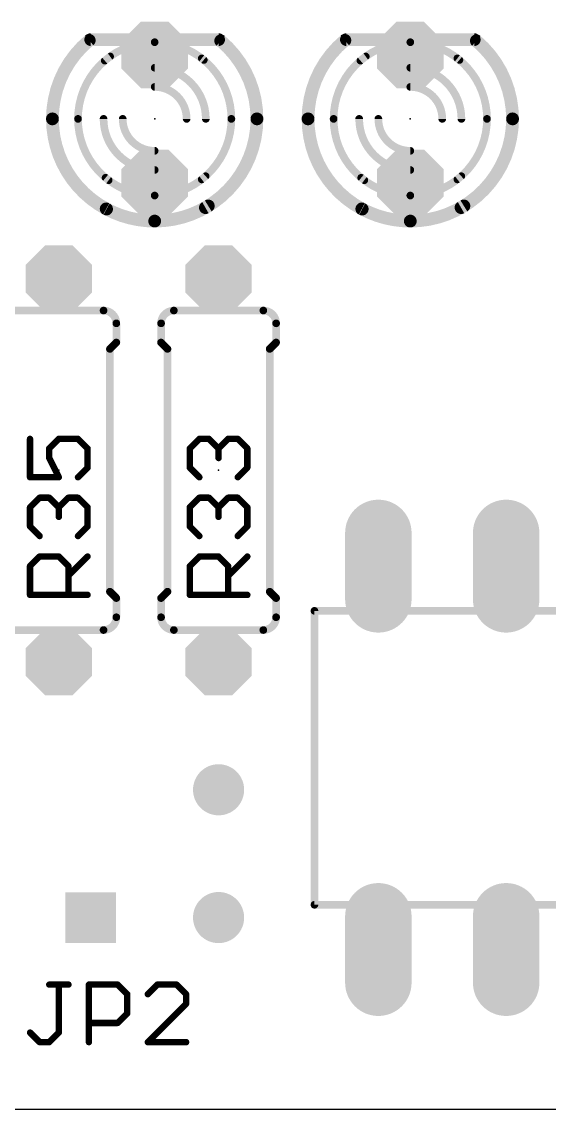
# Model space of a CAD drawing. Extents: x 0 to 103, y 0 to 38.
# Drawn here: x 32.28 to 42.77, y 0 to 21.62 of the extents above; entities that cross this region are included whole.
import ezdxf

# ---------------------------------------------------------------- set-up
doc = ezdxf.new("R2010")
doc.units = 0
for name, color, linetype in [('17', 110, 'CONTINUOUS'), ('18', 110, 'CONTINUOUS'), ('20', 53, 'CONTINUOUS'), ('21', 253, 'CONTINUOUS'), ('23', 53, 'CONTINUOUS'), ('25', 253, 'CONTINUOUS'), ('51', 253, 'CONTINUOUS')]:
    doc.layers.add(name, color=color, linetype=linetype)

# ---------------------------------------------------------------- blocks, each defined once
blk = doc.blocks.new('LONGP100')
at = {"const_width": 1}
blk.add_lwpolyline([(-0.5, 0), (0.5, 0)], dxfattribs=at)
at = {"const_width": 0.5}
for points in [[(-0.5, 0.25, 1), (-0.5, -0.25)], [(0.5, -0.25, 1), (0.5, 0.25)]]:
    blk.add_lwpolyline(points, format="xyb", dxfattribs=at)
blk = doc.blocks.new('OCTAGONP')
at = {"const_width": 0.5}
blk.add_lwpolyline([(-0.25, -0.1036), (-0.25, 0.1036), (-0.1036, 0.25), (0.1036, 0.25), (0.25, 0.1036), (0.25, -0.1036), (0.1036, -0.25), (-0.1036, -0.25), (-0.25, -0.1036), (-0.25, 0.1036)], dxfattribs=at)
blk = doc.blocks.new('RECT')
blk.add_solid([(-0.5, -0.5), (0.5, -0.5), (-0.5, 0.5), (0.5, 0.5)])
blk = doc.blocks.new('ROUNDV')
at = {"const_width": 0.5}
blk.add_lwpolyline([(0, -0.25, 1), (0, 0.25, 1), (0, -0.25)], format="xyb", dxfattribs=at)
blk = doc.blocks.new('SQUAREV')
blk.add_solid([(-0.5, -0.5), (0.5, -0.5), (-0.5, 0.5), (0.5, 0.5)])

msp = doc.modelspace()

# ---------------------------------------------------------------- linework, layer by layer
at = {"layer": '20'}
msp.add_line((0, 0), (99.06, 0), dxfattribs=at)
at = {"layer": '21'}
for points, const_width in [([(33.6241, 21.246, 0.2226), (32.893, 19.685)], 0.254), ([(33.6648, 21.1972, 1), (33.5834, 21.2948)], 0.127), ([(36.957, 19.685, 0.2206), (36.2376, 21.2362)], 0.254), ([(36.2786, 21.2847, 1), (36.1966, 21.1877)], 0.127), ([(38.7041, 21.246, 0.2226), (37.973, 19.685)], 0.254), ([(38.7448, 21.1972, 1), (38.6634, 21.2948)], 0.127), ([(42.037, 19.685, 0.2206), (41.3176, 21.2362)], 0.254), ([(41.3586, 21.2847, 1), (41.2766, 21.1877)], 0.127), ([(34.0392, 20.9251, 0.2422), (33.401, 19.685)], 0.1524), ([(34.0613, 20.8941, 1), (34.0171, 20.9561)], 0.0762), ([(39.1192, 20.9251, 0.2422), (38.481, 19.685)], 0.1524), ([(39.1413, 20.8941, 1), (39.0971, 20.9561)], 0.0762), ([(36.449, 19.685, 0.2315), (35.8606, 20.888)], 0.1524), ([(35.884, 20.9181, 1), (35.8372, 20.8579)], 0.0762), ([(41.529, 19.685, 0.2315), (40.9406, 20.888)], 0.1524), ([(40.964, 20.9181, 1), (40.9172, 20.8579)], 0.0762), ([(32.893, 19.685, 0.277), (33.9688, 17.8921)], 0.254), ([(32.9565, 19.685, 1), (32.8295, 19.685)], 0.127), ([(32.8295, 19.685, 1), (32.9565, 19.685)], 0.127), ([(33.401, 19.685, 0.2361), (34.0106, 18.4658)], 0.1524), ([(33.4391, 19.685, 1), (33.3629, 19.685)], 0.0762), ([(33.3629, 19.685, 1), (33.4391, 19.685)], 0.0762), ([(35.8606, 18.482, 0.2315), (36.449, 19.685)], 0.1524), ([(35.9332, 17.9207, 0.2691), (36.957, 19.685)], 0.254), ([(36.4871, 19.685, 1), (36.4109, 19.685)], 0.0762), ([(36.4109, 19.685, 1), (36.4871, 19.685)], 0.0762), ([(37.0205, 19.685, 1), (36.8935, 19.685)], 0.127), ([(36.8935, 19.685, 1), (37.0205, 19.685)], 0.127), ([(37.973, 19.685, 0.277), (39.0488, 17.8921)], 0.254), ([(38.0365, 19.685, 1), (37.9095, 19.685)], 0.127), ([(37.9095, 19.685, 1), (38.0365, 19.685)], 0.127), ([(38.481, 19.685, 0.2361), (39.0906, 18.4658)], 0.1524), ([(38.5191, 19.685, 1), (38.4429, 19.685)], 0.0762), ([(38.4429, 19.685, 1), (38.5191, 19.685)], 0.0762), ([(40.9406, 18.482, 0.2315), (41.529, 19.685)], 0.1524), ([(41.0132, 17.9207, 0.2691), (42.037, 19.685)], 0.254), ([(41.5671, 19.685, 1), (41.4909, 19.685)], 0.0762), ([(41.4909, 19.685, 1), (41.5671, 19.685)], 0.0762), ([(42.1005, 19.685, 1), (41.9735, 19.685)], 0.127), ([(41.9735, 19.685, 1), (42.1005, 19.685)], 0.127), ([(33.9877, 18.4353, 1), (34.0335, 18.4963)], 0.0762), ([(35.8372, 18.5121, 1), (35.884, 18.4519)], 0.0762), ([(39.0677, 18.4353, 1), (39.1135, 18.4963)], 0.0762), ([(40.9172, 18.5121, 1), (40.964, 18.4519)], 0.0762), ([(33.9389, 17.8361, 1), (33.9987, 17.9481)], 0.127), ([(35.9017, 17.9758, 1), (35.9647, 17.8656)], 0.127), ([(39.0189, 17.8361, 1), (39.0787, 17.9481)], 0.127), ([(40.9817, 17.9758, 1), (41.0447, 17.8656)], 0.127), ([(34.163, 15.621, 0.4142), (33.909, 15.875)], 0.1524), ([(33.909, 15.9131, 1), (33.909, 15.8369)], 0.0762), ([(35.306, 15.875, 0.4142), (35.052, 15.621)], 0.1524), ([(35.306, 15.8369, 1), (35.306, 15.9131)], 0.0762), ([(37.338, 15.621, 0.4142), (37.084, 15.875)], 0.1524), ([(37.084, 15.9131, 1), (37.084, 15.8369)], 0.0762), ([(34.2011, 15.621, 1), (34.1249, 15.621)], 0.0762), ([(34.1249, 15.621, 1), (34.2011, 15.621)], 0.0762), ([(35.0901, 15.621, 1), (35.0139, 15.621)], 0.0762), ([(35.0139, 15.621, 1), (35.0901, 15.621)], 0.0762), ([(37.3761, 15.621, 1), (37.2999, 15.621)], 0.0762), ([(37.2999, 15.621, 1), (37.3761, 15.621)], 0.0762), ([(34.0741, 15.113, 1), (33.9979, 15.113)], 0.0762), ([(34.0091, 15.1399, 1), (34.0629, 15.0861)], 0.0762), ([(34.1249, 15.24, 1), (34.2011, 15.24)], 0.0762), ([(34.1899, 15.2131, 1), (34.1361, 15.2669)], 0.0762), ([(35.0139, 15.24, 1), (35.0901, 15.24)], 0.0762), ([(35.0789, 15.2669, 1), (35.0251, 15.2131)], 0.0762), ([(35.2171, 15.113, 1), (35.1409, 15.113)], 0.0762), ([(35.1521, 15.0861, 1), (35.2059, 15.1399)], 0.0762), ([(37.2491, 15.113, 1), (37.1729, 15.113)], 0.0762), ([(37.1841, 15.1399, 1), (37.2379, 15.0861)], 0.0762), ([(37.2999, 15.24, 1), (37.3761, 15.24)], 0.0762), ([(37.3649, 15.2131, 1), (37.3111, 15.2669)], 0.0762), ([(33.9979, 10.287, 1), (34.0741, 10.287)], 0.0762), ([(34.0629, 10.3139, 1), (34.0091, 10.2601)], 0.0762), ([(34.2011, 10.16, 1), (34.1249, 10.16)], 0.0762), ([(34.1361, 10.1331, 1), (34.1899, 10.1869)], 0.0762), ([(35.0901, 10.16, 1), (35.0139, 10.16)], 0.0762), ([(35.0251, 10.1869, 1), (35.0789, 10.1331)], 0.0762), ([(35.1409, 10.287, 1), (35.2171, 10.287)], 0.0762), ([(35.2059, 10.2601, 1), (35.1521, 10.3139)], 0.0762), ([(37.1729, 10.287, 1), (37.2491, 10.287)], 0.0762), ([(37.2379, 10.3139, 1), (37.1841, 10.2601)], 0.0762), ([(37.3761, 10.16, 1), (37.2999, 10.16)], 0.0762), ([(37.3111, 10.1331, 1), (37.3649, 10.1869)], 0.0762), ([(38.1, 9.9441, 1), (38.1, 9.8679)], 0.0762), ([(38.1381, 9.906, 1), (38.0619, 9.906)], 0.0762), ([(33.909, 9.525, 0.4142), (34.163, 9.779)], 0.1524), ([(34.2011, 9.779, 1), (34.1249, 9.779)], 0.0762), ([(34.1249, 9.779, 1), (34.2011, 9.779)], 0.0762), ([(35.052, 9.779, 0.4142), (35.306, 9.525)], 0.1524), ([(35.0901, 9.779, 1), (35.0139, 9.779)], 0.0762), ([(35.0139, 9.779, 1), (35.0901, 9.779)], 0.0762), ([(37.084, 9.525, 0.4142), (37.338, 9.779)], 0.1524), ([(37.3761, 9.779, 1), (37.2999, 9.779)], 0.0762), ([(37.2999, 9.779, 1), (37.3761, 9.779)], 0.0762), ([(33.909, 9.5631, 1), (33.909, 9.4869)], 0.0762), ([(35.306, 9.4869, 1), (35.306, 9.5631)], 0.0762), ([(37.084, 9.5631, 1), (37.084, 9.4869)], 0.0762), ([(38.1, 4.1021, 1), (38.1, 4.0259)], 0.0762), ([(38.0619, 4.064, 1), (38.1381, 4.064)], 0.0762)]:
    msp.add_lwpolyline(points, format="xyb", dxfattribs=dict(at, const_width=const_width))
at = {"layer": '21', "const_width": 0.1524}
for points in [[(34.163, 15.621), (34.163, 15.24)], [(35.052, 15.621), (35.052, 15.24)], [(37.338, 15.621), (37.338, 15.24)], [(34.036, 15.113), (34.163, 15.24)], [(34.036, 10.287), (34.036, 15.113)], [(35.179, 15.113), (35.052, 15.24)], [(35.179, 10.287), (35.179, 15.113)], [(37.211, 15.113), (37.338, 15.24)], [(37.211, 10.287), (37.211, 15.113)], [(34.036, 10.287), (34.163, 10.16)], [(34.163, 9.779), (34.163, 10.16)], [(35.179, 10.287), (35.052, 10.16)], [(35.052, 9.779), (35.052, 10.16)], [(37.211, 10.287), (37.338, 10.16)], [(37.338, 9.779), (37.338, 10.16)], [(58.42, 9.906), (38.1, 9.906)], [(38.1, 4.064), (38.1, 9.906)], [(38.1, 4.064), (58.42, 4.064)]]:
    msp.add_lwpolyline(points, dxfattribs=at)
at = {"layer": '23'}
for p in [(34.925, 19.685), (40.005, 19.685), (33.02, 12.7), (36.195, 12.7)]:
    msp.add_point(p, dxfattribs=at)
at = {"layer": '25', "const_width": 0.127}
for points in [[(32.4475, 13.3249), (32.4475, 12.5623)], [(32.8289, 13.1343), (33.0195, 13.3249)], [(32.8289, 12.9436), (32.8289, 13.1343)], [(33.0195, 13.3249), (33.4008, 13.3249)], [(33.4008, 13.3249), (33.5915, 13.1343)], [(33.5915, 13.1343), (33.5915, 12.753)], [(35.6225, 13.1343), (35.8132, 13.3249)], [(35.6225, 12.753), (35.6225, 13.1343)], [(35.8132, 13.3249), (36.0038, 13.3249)], [(36.0038, 13.3249), (36.1945, 13.1343)], [(36.1945, 13.1343), (36.3852, 13.3249)], [(36.1945, 13.1343), (36.1945, 12.9436)], [(36.3852, 13.3249), (36.5758, 13.3249)], [(36.5758, 13.3249), (36.7665, 13.1343)], [(36.7665, 13.1343), (36.7665, 12.753)], [(33.0195, 12.5623), (32.8289, 12.9436)], [(33.5915, 12.753), (33.4008, 12.5623)], [(35.8132, 12.5623), (35.6225, 12.753)], [(36.7665, 12.753), (36.5758, 12.5623)], [(32.4475, 12.5623), (33.0195, 12.5623)], [(32.4475, 11.9649), (32.6382, 12.1555)], [(32.6382, 12.1555), (32.8289, 12.1555)], [(32.8289, 12.1555), (33.0195, 11.9649)], [(33.0195, 11.9649), (33.2102, 12.1555)], [(33.2102, 12.1555), (33.4008, 12.1555)], [(33.4008, 12.1555), (33.5915, 11.9649)], [(35.6225, 11.9649), (35.8132, 12.1555)], [(35.8132, 12.1555), (36.0038, 12.1555)], [(36.0038, 12.1555), (36.1945, 11.9649)], [(36.1945, 11.9649), (36.3852, 12.1555)], [(36.3852, 12.1555), (36.5758, 12.1555)], [(36.5758, 12.1555), (36.7665, 11.9649)], [(32.4475, 11.5836), (32.4475, 11.9649)], [(33.0195, 11.9649), (33.0195, 11.7742)], [(33.5915, 11.9649), (33.5915, 11.5836)], [(35.6225, 11.5836), (35.6225, 11.9649)], [(36.1945, 11.9649), (36.1945, 11.7742)], [(36.7665, 11.9649), (36.7665, 11.5836)], [(32.6382, 11.3929), (32.4475, 11.5836)], [(33.5915, 11.5836), (33.4008, 11.3929)], [(35.8132, 11.3929), (35.6225, 11.5836)], [(36.7665, 11.5836), (36.5758, 11.3929)], [(32.4475, 10.7955), (32.6382, 10.9862)], [(32.6382, 10.9862), (33.0195, 10.9862)], [(33.0195, 10.9862), (33.2102, 10.7955)], [(33.2102, 10.6048), (33.5915, 10.9862)], [(35.6225, 10.7955), (35.8132, 10.9862)], [(35.8132, 10.9862), (36.1945, 10.9862)], [(36.1945, 10.9862), (36.3852, 10.7955)], [(36.3852, 10.6048), (36.7665, 10.9862)], [(32.4475, 10.2235), (32.4475, 10.7955)], [(33.2102, 10.7955), (33.2102, 10.2235)], [(35.6225, 10.2235), (35.6225, 10.7955)], [(36.3852, 10.7955), (36.3852, 10.2235)], [(33.5915, 10.2235), (32.4475, 10.2235)], [(36.7665, 10.2235), (35.6225, 10.2235)], [(32.8298, 2.4775), (33.2112, 2.4775)], [(33.0205, 1.5242), (33.0205, 2.4775)], [(33.6179, 1.3335), (33.6179, 2.4775)], [(33.6179, 2.4775), (34.1899, 2.4775)], [(34.1899, 2.4775), (34.3805, 2.2868)], [(34.978, 2.4775), (34.7873, 2.2868)], [(35.3593, 2.4775), (34.978, 2.4775)], [(35.5499, 2.2868), (35.3593, 2.4775)], [(34.3805, 2.2868), (34.3805, 1.9055)], [(35.5499, 2.0962), (35.5499, 2.2868)], [(34.3805, 1.9055), (34.1899, 1.7148)], [(34.7873, 1.3335), (35.5499, 2.0962)], [(34.1899, 1.7148), (33.6179, 1.7148)], [(32.4485, 1.5242), (32.6392, 1.3335)], [(32.8298, 1.3335), (33.0205, 1.5242)], [(32.6392, 1.3335), (32.8298, 1.3335)], [(35.5499, 1.3335), (34.7873, 1.3335)]]:
    msp.add_lwpolyline(points, dxfattribs=at)
at = {"layer": '25', "const_width": 0.0635}
for points in [[(32.4793, 13.3249, 1), (32.4158, 13.3249)], [(32.8606, 13.1343, 1), (32.7971, 13.1343)], [(32.8064, 13.1567, 1), (32.8513, 13.1118)], [(33.0195, 13.3567, 1), (33.0195, 13.2932)], [(33.042, 13.3025, 1), (32.9971, 13.3474)], [(33.4233, 13.3474, 1), (33.3784, 13.3025)], [(33.4008, 13.2932, 1), (33.4008, 13.3567)], [(33.6233, 13.1343, 1), (33.5598, 13.1343)], [(33.569, 13.1118, 1), (33.614, 13.1567)], [(35.6543, 13.1343, 1), (35.5908, 13.1343)], [(35.6001, 13.1567, 1), (35.645, 13.1118)], [(35.8132, 13.3567, 1), (35.8132, 13.2932)], [(35.8356, 13.3025, 1), (35.7907, 13.3474)], [(36.0263, 13.3474, 1), (35.9814, 13.3025)], [(36.0038, 13.2932, 1), (36.0038, 13.3567)], [(36.2263, 13.1343, 1), (36.1628, 13.1343)], [(36.1721, 13.1567, 1), (36.217, 13.1118)], [(36.1721, 13.1118, 1), (36.217, 13.1567)], [(36.3852, 13.3567, 1), (36.3852, 13.2932)], [(36.4076, 13.3025, 1), (36.3627, 13.3474)], [(36.5983, 13.3474, 1), (36.5534, 13.3025)], [(36.5758, 13.2932, 1), (36.5758, 13.3567)], [(36.7983, 13.1343, 1), (36.7347, 13.1343)], [(36.744, 13.1118, 1), (36.789, 13.1567)], [(32.7971, 12.9436, 1), (32.8606, 12.9436)], [(32.8572, 12.9578, 1), (32.8005, 12.9294)], [(36.1628, 12.9436, 1), (36.2263, 12.9436)], [(33.5598, 12.753, 1), (33.6233, 12.753)], [(33.614, 12.7305, 1), (33.569, 12.7754)], [(35.5908, 12.753, 1), (35.6543, 12.753)], [(35.645, 12.7754, 1), (35.6001, 12.7305)], [(36.7347, 12.753, 1), (36.7983, 12.753)], [(36.789, 12.7305, 1), (36.744, 12.7754)], [(32.4475, 12.594, 1), (32.4475, 12.5305)], [(32.4158, 12.5623, 1), (32.4793, 12.5623)], [(32.9911, 12.5481, 1), (33.0479, 12.5765)], [(33.0195, 12.5305, 1), (33.0195, 12.594)], [(33.3784, 12.5847, 1), (33.4233, 12.5398)], [(35.7907, 12.5398, 1), (35.8356, 12.5847)], [(36.5534, 12.5847, 1), (36.5983, 12.5398)], [(32.6382, 12.1873, 1), (32.6382, 12.1238)], [(32.6606, 12.1331, 1), (32.6157, 12.178)], [(32.8513, 12.178, 1), (32.8064, 12.1331)], [(32.8289, 12.1238, 1), (32.8289, 12.1873)], [(33.2102, 12.1873, 1), (33.2102, 12.1238)], [(33.2326, 12.1331, 1), (33.1877, 12.178)], [(33.4233, 12.178, 1), (33.3784, 12.1331)], [(33.4008, 12.1238, 1), (33.4008, 12.1873)], [(35.8132, 12.1873, 1), (35.8132, 12.1238)], [(35.8356, 12.1331, 1), (35.7907, 12.178)], [(36.0263, 12.178, 1), (35.9814, 12.1331)], [(36.0038, 12.1238, 1), (36.0038, 12.1873)], [(36.3852, 12.1873, 1), (36.3852, 12.1238)], [(36.4076, 12.1331, 1), (36.3627, 12.178)], [(36.5983, 12.178, 1), (36.5534, 12.1331)], [(36.5758, 12.1238, 1), (36.5758, 12.1873)], [(32.4793, 11.9649, 1), (32.4158, 11.9649)], [(32.4251, 11.9873, 1), (32.47, 11.9424)], [(33.0513, 11.9649, 1), (32.9878, 11.9649)], [(32.9971, 11.9873, 1), (33.042, 11.9424)], [(32.9971, 11.9424, 1), (33.042, 11.9873)], [(33.6233, 11.9649, 1), (33.5598, 11.9649)], [(33.569, 11.9424, 1), (33.614, 11.9873)], [(35.6543, 11.9649, 1), (35.5908, 11.9649)], [(35.6001, 11.9873, 1), (35.645, 11.9424)], [(36.2263, 11.9649, 1), (36.1628, 11.9649)], [(36.1721, 11.9873, 1), (36.217, 11.9424)], [(36.1721, 11.9424, 1), (36.217, 11.9873)], [(36.7983, 11.9649, 1), (36.7347, 11.9649)], [(36.744, 11.9424, 1), (36.789, 11.9873)], [(32.9878, 11.7742, 1), (33.0513, 11.7742)], [(36.1628, 11.7742, 1), (36.2263, 11.7742)], [(32.4158, 11.5836, 1), (32.4793, 11.5836)], [(32.47, 11.606, 1), (32.4251, 11.5611)], [(33.5598, 11.5836, 1), (33.6233, 11.5836)], [(33.614, 11.5611, 1), (33.569, 11.606)], [(35.5908, 11.5836, 1), (35.6543, 11.5836)], [(35.645, 11.606, 1), (35.6001, 11.5611)], [(36.7347, 11.5836, 1), (36.7983, 11.5836)], [(36.789, 11.5611, 1), (36.744, 11.606)], [(32.6157, 11.3704, 1), (32.6606, 11.4153)], [(33.3784, 11.4153, 1), (33.4233, 11.3704)], [(35.7907, 11.3704, 1), (35.8356, 11.4153)], [(36.5534, 11.4153, 1), (36.5983, 11.3704)], [(32.6382, 11.0179, 1), (32.6382, 10.9544)], [(32.6606, 10.9637, 1), (32.6157, 11.0086)], [(33.042, 11.0086, 1), (32.9971, 10.9637)], [(33.0195, 10.9544, 1), (33.0195, 11.0179)], [(33.614, 10.9637, 1), (33.569, 11.0086)], [(35.8132, 11.0179, 1), (35.8132, 10.9544)], [(35.8356, 10.9637, 1), (35.7907, 11.0086)], [(36.217, 11.0086, 1), (36.1721, 10.9637)], [(36.1945, 10.9544, 1), (36.1945, 11.0179)], [(36.789, 10.9637, 1), (36.744, 11.0086)], [(32.4793, 10.7955, 1), (32.4158, 10.7955)], [(32.4251, 10.8179, 1), (32.47, 10.773)], [(33.2419, 10.7955, 1), (33.1784, 10.7955)], [(33.1877, 10.773, 1), (33.2326, 10.8179)], [(35.6543, 10.7955, 1), (35.5908, 10.7955)], [(35.6001, 10.8179, 1), (35.645, 10.773)], [(36.4169, 10.7955, 1), (36.3534, 10.7955)], [(36.3627, 10.773, 1), (36.4076, 10.8179)], [(33.1877, 10.6273, 1), (33.2326, 10.5824)], [(36.3627, 10.6273, 1), (36.4076, 10.5824)], [(32.4475, 10.2553, 1), (32.4475, 10.1918)], [(32.4158, 10.2235, 1), (32.4793, 10.2235)], [(33.1784, 10.2235, 1), (33.2419, 10.2235)], [(33.5915, 10.1918, 1), (33.5915, 10.2553)], [(35.6225, 10.2553, 1), (35.6225, 10.1918)], [(35.5908, 10.2235, 1), (35.6543, 10.2235)], [(36.3534, 10.2235, 1), (36.4169, 10.2235)], [(36.7665, 10.1918, 1), (36.7665, 10.2553)], [(32.8298, 2.5092, 1), (32.8298, 2.4457)], [(33.0522, 2.4775, 1), (32.9887, 2.4775)], [(33.2112, 2.4457, 1), (33.2112, 2.5092)], [(33.6496, 2.4775, 1), (33.5861, 2.4775)], [(33.6179, 2.5092, 1), (33.6179, 2.4457)], [(34.2123, 2.4999, 1), (34.1674, 2.455)], [(34.1899, 2.4457, 1), (34.1899, 2.5092)], [(34.978, 2.5092, 1), (34.978, 2.4457)], [(35.0004, 2.455, 1), (34.9555, 2.4999)], [(35.3817, 2.4999, 1), (35.3368, 2.455)], [(35.3593, 2.4457, 1), (35.3593, 2.5092)], [(34.4123, 2.2868, 1), (34.3488, 2.2868)], [(34.3581, 2.2644, 1), (34.403, 2.3093)], [(34.7648, 2.3093, 1), (34.8097, 2.2644)], [(35.5817, 2.2868, 1), (35.5182, 2.2868)], [(35.5275, 2.2644, 1), (35.5724, 2.3093)], [(34.403, 1.883, 1), (34.3581, 1.9279)], [(35.5182, 2.0962, 1), (35.5817, 2.0962)], [(35.5724, 2.0737, 1), (35.5275, 2.1186)], [(33.6179, 1.7466, 1), (33.6179, 1.6831)], [(34.1674, 1.7373, 1), (34.2123, 1.6924)], [(34.1899, 1.6831, 1), (34.1899, 1.7466)], [(34.3488, 1.9055, 1), (34.4123, 1.9055)], [(32.471, 1.5466, 1), (32.426, 1.5017)], [(32.9887, 1.5242, 1), (33.0522, 1.5242)], [(33.0429, 1.5017, 1), (32.998, 1.5466)], [(32.6392, 1.3653, 1), (32.6392, 1.3018)], [(32.6167, 1.311, 1), (32.6616, 1.356)], [(32.8074, 1.356, 1), (32.8523, 1.311)], [(32.8298, 1.3018, 1), (32.8298, 1.3653)], [(33.5861, 1.3335, 1), (33.6496, 1.3335)], [(34.7648, 1.356, 1), (34.8097, 1.311)], [(34.7873, 1.3653, 1), (34.7873, 1.3018)], [(35.5499, 1.3018, 1), (35.5499, 1.3653)]]:
    msp.add_lwpolyline(points, format="xyb", dxfattribs=at)
at = {"layer": '51'}
for points, const_width in [([(36.195, 21.2598), (33.655, 21.2598)], 0.254), ([(41.275, 21.2598), (38.735, 21.2598)], 0.254), ([(33.02, 16.51), (33.02, 16.129)], 0.6096), ([(36.195, 16.51), (36.195, 16.129)], 0.6096), ([(32.131, 15.875), (33.909, 15.875)], 0.1524), ([(35.306, 15.875), (37.084, 15.875)], 0.1524), ([(32.131, 9.525), (33.909, 9.525)], 0.1524), ([(33.02, 9.271), (33.02, 8.89)], 0.6096), ([(35.306, 9.525), (37.084, 9.525)], 0.1524), ([(36.195, 9.271), (36.195, 8.89)], 0.6096)]:
    msp.add_lwpolyline(points, dxfattribs=dict(at, const_width=const_width))
for points, const_width in [([(33.655, 21.3233, 1), (33.655, 21.1963)], 0.127), ([(34.925, 21.209, 0.179), (33.9332, 20.8421)], 0.1524), ([(35.9006, 20.8558, 0.1754), (34.925, 21.209)], 0.1524), ([(34.925, 21.2471, 1), (34.925, 21.1709)], 0.0762), ([(34.925, 21.1709, 1), (34.925, 21.2471)], 0.0762), ([(36.195, 21.1963, 1), (36.195, 21.3233)], 0.127), ([(38.735, 21.3233, 1), (38.735, 21.1963)], 0.127), ([(40.005, 21.209, 0.179), (39.0132, 20.8421)], 0.1524), ([(40.9806, 20.8558, 0.1754), (40.005, 21.209)], 0.1524), ([(40.005, 21.2471, 1), (40.005, 21.1709)], 0.0762), ([(40.005, 21.1709, 1), (40.005, 21.2471)], 0.0762), ([(41.275, 21.1963, 1), (41.275, 21.3233)], 0.127), ([(33.9084, 20.871, 1), (33.958, 20.8132)], 0.0762), ([(35.941, 19.685, 0.4142), (34.925, 20.701)], 0.1524), ([(34.925, 20.7391, 1), (34.925, 20.6629)], 0.0762), ([(35.8762, 20.8265, 1), (35.925, 20.8851)], 0.0762), ([(38.9884, 20.871, 1), (39.038, 20.8132)], 0.0762), ([(41.021, 19.685, 0.4142), (40.005, 20.701)], 0.1524), ([(40.005, 20.7391, 1), (40.005, 20.6629)], 0.0762), ([(40.9562, 20.8265, 1), (41.005, 20.8851)], 0.0762), ([(35.56, 19.685, 0.4142), (34.925, 20.32)], 0.1524), ([(34.925, 20.3581, 1), (34.925, 20.2819)], 0.0762), ([(40.64, 19.685, 0.4142), (40.005, 20.32)], 0.1524), ([(40.005, 20.3581, 1), (40.005, 20.2819)], 0.0762), ([(33.909, 19.685, 0.4142), (34.925, 18.669)], 0.1524), ([(33.9471, 19.685, 1), (33.8709, 19.685)], 0.0762), ([(34.29, 19.685, 0.4142), (34.925, 19.05)], 0.1524), ([(34.3281, 19.685, 1), (34.2519, 19.685)], 0.0762), ([(35.5219, 19.685, 1), (35.5981, 19.685)], 0.0762), ([(35.9029, 19.685, 1), (35.9791, 19.685)], 0.0762), ([(38.989, 19.685, 0.4142), (40.005, 18.669)], 0.1524), ([(39.0271, 19.685, 1), (38.9509, 19.685)], 0.0762), ([(39.37, 19.685, 0.4142), (40.005, 19.05)], 0.1524), ([(39.4081, 19.685, 1), (39.3319, 19.685)], 0.0762), ([(40.6019, 19.685, 1), (40.6781, 19.685)], 0.0762), ([(40.9829, 19.685, 1), (41.0591, 19.685)], 0.0762), ([(34.925, 19.0119, 1), (34.925, 19.0881)], 0.0762), ([(40.005, 19.0119, 1), (40.005, 19.0881)], 0.0762), ([(33.9494, 18.5142, 0.1754), (34.925, 18.161)], 0.1524), ([(33.9738, 18.5435, 1), (33.925, 18.4849)], 0.0762), ([(34.925, 18.161, 0.1837), (35.9375, 18.5459)], 0.1524), ([(34.925, 18.6309, 1), (34.925, 18.7071)], 0.0762), ([(35.9628, 18.5174, 1), (35.9122, 18.5744)], 0.0762), ([(39.0294, 18.5142, 0.1754), (40.005, 18.161)], 0.1524), ([(39.0538, 18.5435, 1), (39.005, 18.4849)], 0.0762), ([(40.005, 18.161, 0.1837), (41.0175, 18.5459)], 0.1524), ([(40.005, 18.6309, 1), (40.005, 18.7071)], 0.0762), ([(41.0428, 18.5174, 1), (40.9922, 18.5744)], 0.0762), ([(34.925, 18.1991, 1), (34.925, 18.1229)], 0.0762), ([(34.925, 18.1229, 1), (34.925, 18.1991)], 0.0762), ([(40.005, 18.1991, 1), (40.005, 18.1229)], 0.0762), ([(40.005, 18.1229, 1), (40.005, 18.1991)], 0.0762), ([(33.9616, 17.8959, 0.1241), (34.925, 17.653)], 0.254), ([(33.9917, 17.9518, 1), (33.9315, 17.84)], 0.127), ([(34.925, 17.653, 0.1388), (35.99, 17.9544)], 0.254), ([(36.0233, 17.9003, 1), (35.9567, 18.0085)], 0.127), ([(39.0416, 17.8959, 0.1241), (40.005, 17.653)], 0.254), ([(39.0717, 17.9518, 1), (39.0115, 17.84)], 0.127), ([(40.005, 17.653, 0.1388), (41.07, 17.9544)], 0.254), ([(41.1033, 17.9003, 1), (41.0367, 18.0085)], 0.127), ([(34.925, 17.7165, 1), (34.925, 17.5895)], 0.127), ([(34.925, 17.5895, 1), (34.925, 17.7165)], 0.127), ([(40.005, 17.7165, 1), (40.005, 17.5895)], 0.127), ([(40.005, 17.5895, 1), (40.005, 17.7165)], 0.127), ([(33.1724, 16.51, 1), (32.8676, 16.51)], 0.3048), ([(36.3474, 16.51, 1), (36.0426, 16.51)], 0.3048), ([(32.8676, 16.129, 1), (33.1724, 16.129)], 0.3048), ([(36.0426, 16.129, 1), (36.3474, 16.129)], 0.3048), ([(33.909, 15.8369, 1), (33.909, 15.9131)], 0.0762), ([(35.306, 15.9131, 1), (35.306, 15.8369)], 0.0762), ([(37.084, 15.8369, 1), (37.084, 15.9131)], 0.0762), ([(33.1724, 9.271, 1), (32.8676, 9.271)], 0.3048), ([(33.909, 9.4869, 1), (33.909, 9.5631)], 0.0762), ([(35.306, 9.5631, 1), (35.306, 9.4869)], 0.0762), ([(36.3474, 9.271, 1), (36.0426, 9.271)], 0.3048), ([(37.084, 9.4869, 1), (37.084, 9.5631)], 0.0762), ([(32.8676, 8.89, 1), (33.1724, 8.89)], 0.3048), ([(36.0426, 8.89, 1), (36.3474, 8.89)], 0.3048)]:
    msp.add_lwpolyline(points, format="xyb", dxfattribs=dict(at, const_width=const_width))

# ---------------------------------------------------------------- block references
at = {"layer": '17', "xscale": 1.3208, "yscale": 1.3208}
for name, p, rotation in [('OCTAGONP', (34.925, 20.955), 90), ('OCTAGONP', (34.925, 20.955), 90), ('OCTAGONP', (40.005, 20.955), 90), ('OCTAGONP', (40.005, 20.955), 90), ('OCTAGONP', (34.925, 18.415), 90), ('OCTAGONP', (34.925, 18.415), 90), ('OCTAGONP', (40.005, 18.415), 90), ('OCTAGONP', (40.005, 18.415), 90), ('OCTAGONP', (33.02, 16.51), 270), ('OCTAGONP', (33.02, 16.51), 270), ('OCTAGONP', (36.195, 16.51), 270), ('OCTAGONP', (36.195, 16.51), 270), ('LONGP100', (39.37, 10.795), 270), ('LONGP100', (39.37, 10.795), 270), ('LONGP100', (41.91, 10.795), 270), ('LONGP100', (41.91, 10.795), 270), ('OCTAGONP', (33.02, 8.89), 270), ('OCTAGONP', (33.02, 8.89), 270), ('OCTAGONP', (36.195, 8.89), 270), ('OCTAGONP', (36.195, 8.89), 270), ('LONGP100', (39.37, 3.175), 270), ('LONGP100', (39.37, 3.175), 270), ('LONGP100', (41.91, 3.175), 270), ('LONGP100', (41.91, 3.175), 270)]:
    msp.add_blockref(name, p, dxfattribs=dict(at, rotation=rotation))
at = {"layer": '18'}
for name, p, xscale, yscale in [('ROUNDV', (36.195, 6.35), 1.016, 1.016), ('ROUNDV', (36.195, 6.35), 1.016, 1.016), ('SQUAREV', (33.655, 3.81), 1.0064, 1.0064), ('SQUAREV', (33.655, 3.81), 1.0064, 1.0064), ('ROUNDV', (36.195, 3.81), 1.016, 1.016), ('ROUNDV', (36.195, 3.81), 1.016, 1.016)]:
    msp.add_blockref(name, p, dxfattribs=dict(at, xscale=xscale, yscale=yscale))
at = {"layer": '51', "xscale": 0.254, "yscale": 0.6096, "rotation": 270}
for p in [(33.02, 16.002), (36.195, 16.002), (33.02, 9.398), (36.195, 9.398)]:
    msp.add_blockref('RECT', p, dxfattribs=at)

doc.saveas('drawing.dxf')
